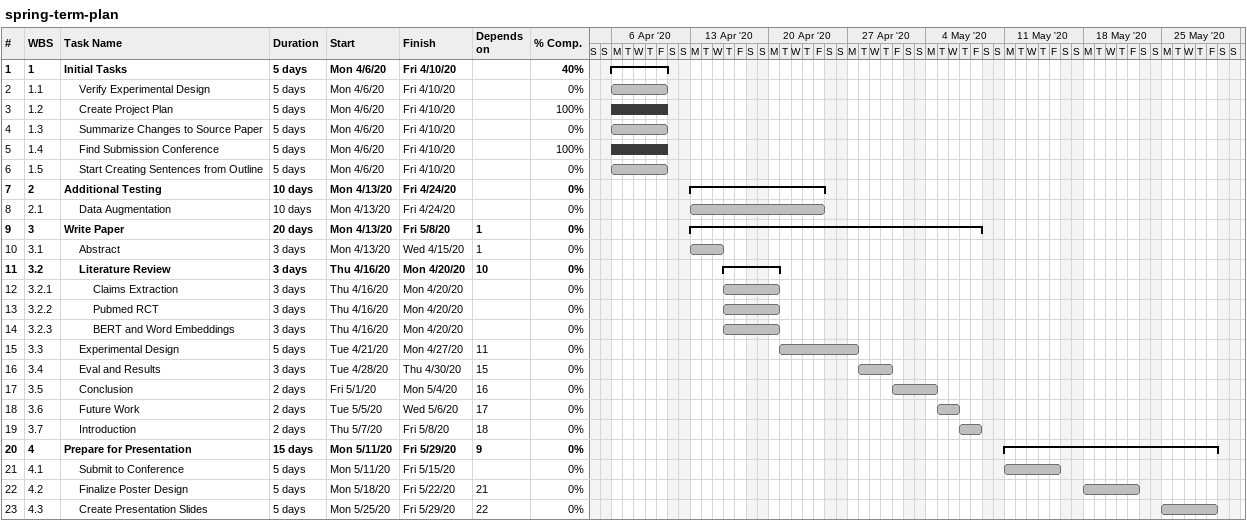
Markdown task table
spring-term-plan

| ID | WBS | Task | Duration | Start | Finish | Predecessors | % complete |
|---|---|---|---|---|---|---|---|
| 1 | 1 | **Initial Tasks** | 5d | 2020-04-06 | 2020-04-10 |  | 40 |
| 2 | 1.1 | Verify Experimental Design | 5d | 2020-04-06 | 2020-04-10 |  | 0 |
| 3 | 1.2 | Create Project Plan | 5d | 2020-04-06 | 2020-04-10 |  | 100 |
| 4 | 1.3 | Summarize Changes to Source Paper | 5d | 2020-04-06 | 2020-04-10 |  | 0 |
| 5 | 1.4 | Find Submission Conference | 5d | 2020-04-06 | 2020-04-10 |  | 100 |
| 6 | 1.5 | Start Creating Sentences from Outline | 5d | 2020-04-06 | 2020-04-10 |  | 0 |
| 7 | 2 | **Additional Testing** | 10d | 2020-04-13 | 2020-04-24 |  | 0 |
| 8 | 2.1 | Data Augmentation | 10d | 2020-04-13 | 2020-04-24 |  | 0 |
| 9 | 3 | **Write Paper** | 20d | 2020-04-13 | 2020-05-08 | 1 | 0 |
| 10 | 3.1 | Abstract | 3d | 2020-04-13 | 2020-04-15 | 1 | 0 |
| 11 | 3.2 | **Literature Review** | 3d | 2020-04-16 | 2020-04-20 | 10 | 0 |
| 12 | 3.2.1 | Claims Extraction | 3d | 2020-04-16 | 2020-04-20 |  | 0 |
| 13 | 3.2.2 | Pubmed RCT | 3d | 2020-04-16 | 2020-04-20 |  | 0 |
| 14 | 3.2.3 | BERT and Word Embeddings | 3d | 2020-04-16 | 2020-04-20 |  | 0 |
| 15 | 3.3 | Experimental Design | 5d | 2020-04-21 | 2020-04-27 | 11 | 0 |
| 16 | 3.4 | Eval and Results | 3d | 2020-04-28 | 2020-04-30 | 15 | 0 |
| 17 | 3.5 | Conclusion | 2d | 2020-05-01 | 2020-05-04 | 16 | 0 |
| 18 | 3.6 | Future Work | 2d | 2020-05-05 | 2020-05-06 | 17 | 0 |
| 19 | 3.7 | Introduction | 2d | 2020-05-07 | 2020-05-08 | 18 | 0 |
| 20 | 4 | **Prepare for Presentation** | 15d | 2020-05-11 | 2020-05-29 | 9 | 0 |
| 21 | 4.1 | Submit to Conference | 5d | 2020-05-11 | 2020-05-15 |  | 0 |
| 22 | 4.2 | Finalize Poster Design | 5d | 2020-05-18 | 2020-05-22 | 21 | 0 |
| 23 | 4.3 | Create Presentation Slides | 5d | 2020-05-25 | 2020-05-29 | 22 | 0 |
